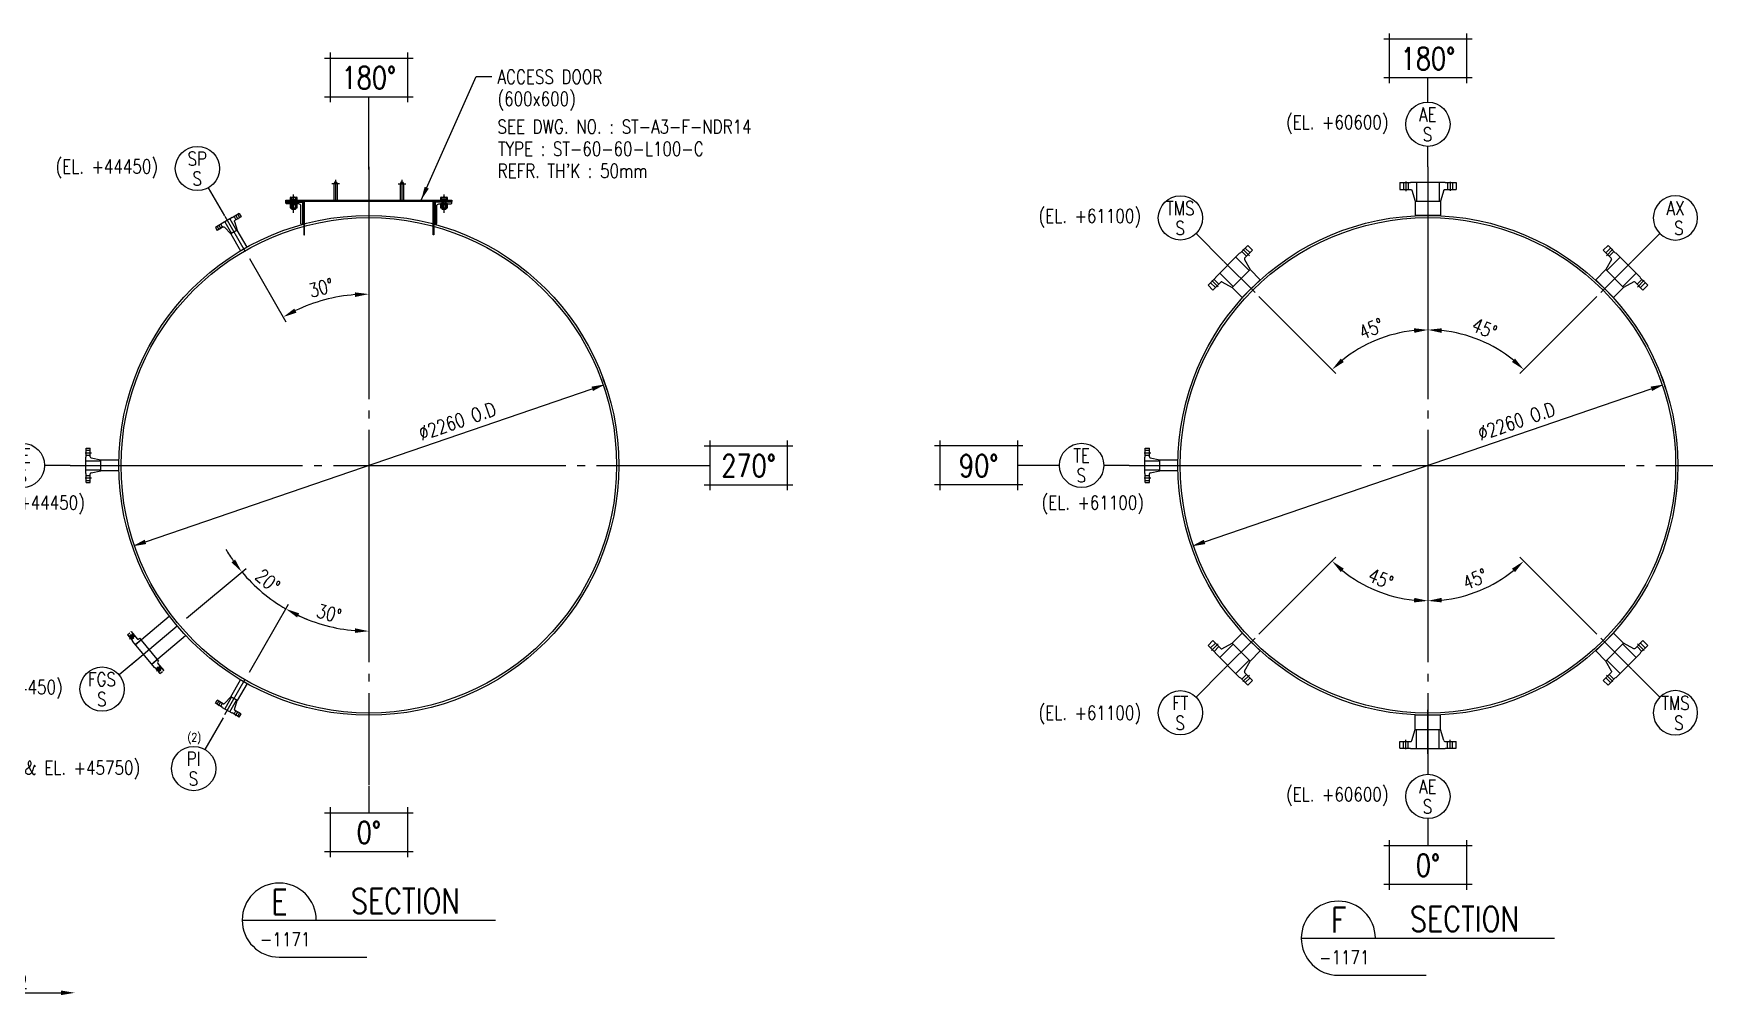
# Model space of a CAD drawing. Header units: millimetres. Extents: x 0 to 134087, y -49114 to 20834.
# Drawn here: x 45030 to 52585, y -25815 to -21446 of the extents above; entities that cross this region are included whole.
import ezdxf
from ezdxf.enums import TextEntityAlignment as Align

# ---------------------------------------------------------------- set-up
doc = ezdxf.new("R2010")
doc.units = ezdxf.units.MM
doc.header["$LTSCALE"] = 35
doc.linetypes.add('JNK-CENTER', pattern=[34, 30, -1.5, 1, -1.5])
doc.linetypes.add('JNK-HIDDEN', pattern=[3, 2, -1])
for name, color, linetype in [('CEN-R', 1, 'JNK-CENTER'), ('CON-C', 4, 'Continuous'), ('CON-G', 3, 'Continuous'), ('CON-W', 7, 'Continuous'), ('CON-Y', 2, 'Continuous'), ('Dim-W', 7, 'Continuous'), ('HID-Y', 2, 'JNK-HIDDEN'), ('HL', 7, 'Continuous'), ('STL-OBJT', 7, 'Continuous'), ('TITLE', 7, 'Continuous'), ('TXT-Y', 2, 'Continuous')]:
    doc.layers.add(name, color=color, linetype=linetype)
doc.styles.add('SIMPLEX', font='simplex.shx', dxfattribs={"width": 0.8})
doc.dimstyles.new('DIM25', dxfattribs={"dimscale": 25, "dimtxt": 2.5, "dimasz": 2.5, "dimexe": 1, "dimexo": 1, "dimgap": 1, "dimtad": 1, "dimdec": 1, "dimdsep": 46, "dimtxsty": 'SIMPLEX', "dimcen": 0, "dimclrt": 2, "dimazin": 2, "dimtfac": 1, "dimtdec": 1, "dimtix": 1, "dimtmove": 2, "dimatfit": 0, "dimfxl": 0.18, "dimtolj": 1, "dimtzin": 0, "dimarcsym": 0})
doc.dimstyles.new('DIM25x2.5', dxfattribs={"dimscale": 25, "dimtxt": 2.5, "dimasz": 2.5, "dimexe": 1, "dimexo": 1, "dimgap": 1, "dimtad": 1, "dimdec": 1, "dimlfac": 0.4, "dimdsep": 46, "dimtxsty": 'SIMPLEX', "dimcen": 0, "dimclrt": 2, "dimazin": 2, "dimtfac": 1, "dimtdec": 1, "dimtix": 1, "dimtmove": 2, "dimatfit": 0, "dimfxl": 0.18, "dimtolj": 1, "dimtzin": 0, "dimarcsym": 0})

# ---------------------------------------------------------------- blocks, each defined once
blk = doc.blocks.new('NORTH-AG')
at = {"layer": 'CON-Y'}
for p, q in [((-8, 3.5), (8, 3.5)), ((-7, 4.5), (-7, -4.5)), ((7, 4.5), (7, -4.5)), ((-8, -3.5), (8, -3.5))]:
    blk.add_line(p, q, dxfattribs=at)
at = {"layer": 'CON-C', "style": 'SIMPLEX', "width": 0.8}
blk.add_attdef('0', text='', height=4, dxfattribs=at).set_placement((0, -2.06), align=Align.CENTER)
blk = doc.blocks.new('SECTITLE')
at = {"layer": 'CON-G'}
for p, q in [((-1.7, 0), (44.1, 0)), ((5, -6.7), (20.86, -6.7))]:
    blk.add_line(p, q, dxfattribs=at)
blk.add_arc((5, 0), 6.7, 0, 270, dxfattribs=at)
at = {"layer": 'CON-C', "style": 'SIMPLEX', "width": 0.8}
for tag, p in [('A', (5.06, 1.04)), ('ELEVATION', (27.83, 1.22))]:
    blk.add_attdef(tag, text='', height=4.5, dxfattribs=at).set_placement(p, align=Align.CENTER)
at = {"layer": 'CON-Y', "style": 'SIMPLEX', "width": 0.8}
blk.add_attdef('H0000-0000', (1.54, -4.72), '', height=2.5, dxfattribs=at)
blk.add_attdef('SCALE', text='', height=2.5, dxfattribs=at).set_placement((44.9, -3.72), align=Align.RIGHT)
blk = doc.blocks.new('*D1186')
at = {"layer": 'DEFPOINTS', "color": 0, "transparency": 16777216}
for p in [(52403.3, -23032.5), (50265.3, -23765)]:
    blk.add_point(p, dxfattribs=at)
at = {"layer": 'Dim-W', "color": 0, "lineweight": -2, "transparency": 16777216}
blk.add_line((50324.4, -23744.7), (52344.1, -23052.7), dxfattribs=at)
blk.add_arc((51334.3, -23398.7), 1130, 17.64481, 21.09897, dxfattribs=at)
at = {"layer": 'Dim-W', "color": 0, "transparency": 16777216}
for points in [[(52340.8, -23042.9), (52347.5, -23062.6), (52403.3, -23032.5)], [(50321, -23734.9), (50327.8, -23754.6), (50265.3, -23765)]]:
    blk.add_solid(points, dxfattribs=at)
at = {"layer": 'Dim-W', "color": 2, "transparency": 16777216, "insert": (51734.2, -23199.1), "char_height": 62.5, "attachment_point": 5, "rotation": 18.91242, "style": 'SIMPLEX', "bg_fill": 3, "box_fill_scale": 1.1, "bg_fill_color": 256, "bg_fill_true_color": 13158600, "bg_fill_transparency": 0}
blk.add_mtext('\\A1;∅2260 O.D', dxfattribs=at)
blk = doc.blocks.new('*D1187')
at = {"layer": 'DEFPOINTS', "color": 0, "transparency": 16777216}
for p in [(47615.3, -23032.5), (45477.3, -23765)]:
    blk.add_point(p, dxfattribs=at)
at = {"layer": 'Dim-W', "color": 0, "lineweight": -2, "transparency": 16777216}
blk.add_line((45536.5, -23744.7), (47556.2, -23052.7), dxfattribs=at)
blk.add_arc((46546.3, -23398.7), 1130, 17.64481, 21.09897, dxfattribs=at)
at = {"layer": 'Dim-W', "color": 0, "transparency": 16777216}
for points in [[(47552.8, -23042.9), (47559.6, -23062.6), (47615.3, -23032.5)], [(45533.1, -23734.9), (45539.8, -23754.6), (45477.3, -23765)]]:
    blk.add_solid(points, dxfattribs=at)
at = {"layer": 'Dim-W', "color": 2, "transparency": 16777216, "insert": (46946.2, -23199.1), "char_height": 62.5, "attachment_point": 5, "rotation": 18.91242, "style": 'SIMPLEX', "bg_fill": 3, "box_fill_scale": 1.1, "bg_fill_color": 256, "bg_fill_true_color": 13158600, "bg_fill_transparency": 0}
blk.add_mtext('\\A1;∅2260 O.D', dxfattribs=at)
blk = doc.blocks.new('inst-tag')
at = {"layer": 'CON-Y'}
blk.add_circle((0, 0), 4, dxfattribs=at)
at = {"layer": 'CON-Y', "style": 'SIMPLEX', "width": 0.8}
for tag, p in [("Q'TY", (1.74, 3.92)), ('LOCATION', (1.74, -5.56))]:
    blk.add_attdef(tag, p, '', height=1.5, dxfattribs=at)
blk.add_attdef('TAG', text='', height=2.5, dxfattribs=at).set_placement((-0.02, 0.52), align=Align.CENTER)
blk.add_attdef('0000', text='', height=2.5, dxfattribs=at).set_placement((-0.06, -3.82), align=Align.BOTTOM_CENTER)
blk = doc.blocks.new('N-FLG SIDE 1.50 300 WNRF')
at = {"layer": 'CEN-R'}
for p, q in [((-57.1, 3), (-57.1, -27)), ((0, 15), (0, -166)), ((57.2, 3), (57.2, -27))]:
    blk.add_line(p, q, dxfattribs=at)
at = {"layer": 'CON-G'}
blk.add_line((-24.2, -68.3), (24.2, -68.3), dxfattribs=at)
at = {"layer": 'CON-Y'}
for p, q in [((-36.5, 0), (-36.5, -1.6)), ((-36.5, 0), (36.5, 0)), ((-20.4, 0), (-20.4, -68.3)), ((20.5, 0), (20.5, -68.3)), ((36.5, 0), (36.5, -1.6)), ((-78, -1.6), (-36.5, -1.6)), ((-78, -1.6), (-78, -21)), ((-78, -21), (-38.5, -21)), ((-68.1, -1.6), (-68.1, -21)), ((-46.1, -1.6), (-46.1, -21)), ((-34.2, -24.5), (-24.2, -68.3)), ((-24.2, -68.3), (24.2, -68.3)), ((-24.2, -150), (-24.2, -68.3)), ((34.2, -24.5), (24.2, -68.3)), ((24.2, -68.3), (24.2, -150)), ((36.5, -1.6), (78, -1.6)), ((38.5, -21), (78, -21)), ((46.2, -1.6), (46.2, -21)), ((68.2, -1.6), (68.2, -21)), ((78, -1.6), (78, -21)), ((-24.2, -150), (24.2, -150))]:
    blk.add_line(p, q, dxfattribs=at)
for centre, start, end in [((-38.5, -25.5), 12.86184, 90), ((38.5, -25.5), 90, 167.13816)]:
    blk.add_arc(centre, 4.5, start, end, dxfattribs=at)
blk = doc.blocks.new('A$C0E694495')
at = {"layer": 'CON-G'}
blk.add_blockref('N-FLG SIDE 1.50 300 WNRF', (0, 150), dxfattribs=at)
blk = doc.blocks.new("4'' O2")
at = {"layer": 'CEN-R'}
blk.add_line((275.61, 0), (0, 0), dxfattribs=at)
at = {"layer": 'CON-Y'}
for p, q in [((176, 71.15), (176, 114.5)), ((176, 114.5), (176, 71.95)), ((200, -78.6), (200, 78.6)), ((200, -78.6), (200, 78.6)), ((200, 57.15), (0, 57.15)), ((167, -67.45), (167, 67.45)), ((171.5, 67.45), (167, 67.45)), ((200, 58.05), (167, 58.05)), ((200, -57.15), (0, -57.15)), ((200, -58.05), (167, -58.05)), ((171.5, -67.45), (167, -67.45)), ((176, -114.5), (176, -71.95)), ((200, -78.6), (198.4, -78.6)), ((198.4, -114.5), (198.4, -78.6))]:
    blk.add_line(p, q, dxfattribs=at)
for centre, start, end in [((171.5, 71.95), 270, 0), ((171.5, -71.95), 0, 90)]:
    blk.add_arc(centre, 4.5, start, end, dxfattribs=at)
at = {"layer": 'HID-Y', "ltscale": 0.2}
for p, q in [((203, 95.25), (173, 95.25)), ((198.4, 114.5), (176, 114.5)), ((198.4, 104.75), (176, 104.75)), ((198.4, 85.75), (176, 85.75)), ((198.4, 78.6), (198.4, 114.5)), ((200, 78.6), (198.4, 78.6)), ((203, -95.25), (173, -95.25)), ((198.4, -85.75), (176, -85.75)), ((198.4, -104.75), (176, -104.75)), ((198.4, -114.5), (176, -114.5))]:
    blk.add_line(p, q, dxfattribs=at)
for points in [[(198.4, 85.75), (198.4, 104.75), (176, 85.75), (176, 104.75)], [(198.4, -104.75), (198.4, -85.75), (176, -104.75), (176, -85.75)]]:
    blk.add_solid(points, dxfattribs=at)
blk = doc.blocks.new('N-FLG SIDE 1.00 300 WNRF')
at = {"layer": 'CEN-R'}
for p, q in [((-44.5, 2), (-44.5, -19.5)), ((0, 21.8), (0, -163.5)), ((44.5, 2), (44.5, -19.5))]:
    blk.add_line(p, q, dxfattribs=at)
at = {"layer": 'CON-Y'}
for p, q in [((-25.4, 0), (-25.4, -1.6)), ((-25.4, 0), (25.4, 0)), ((-13.3, 0), (-13.3, -61.9)), ((13.3, 0), (13.3, -61.9)), ((25.4, 0), (25.4, -1.6)), ((-62, -1.6), (-62, -17.5)), ((-62, -1.6), (-25.4, -1.6)), ((-62, -17.5), (-30.5, -17.5)), ((-54, -1.6), (-54, -17.5)), ((-34.9, -1.6), (-34.9, -17.5)), ((-26.1, -21), (-16.8, -61.9)), ((-16.8, -61.9), (16.8, -61.9)), ((26.1, -21), (16.8, -61.9)), ((25.4, -1.6), (62, -1.6)), ((30.5, -17.5), (62, -17.5)), ((35, -1.6), (35, -17.5)), ((54, -1.6), (54, -17.5)), ((62, -1.6), (62, -17.5)), ((-16.7, -150), (16.7, -150))]:
    blk.add_line(p, q, dxfattribs=at)
blk.add_lwpolyline([(-16.7, -150), (-16.7, -61.9), (16.7, -61.9), (16.7, -150)], dxfattribs=at)
for centre, start, end in [((-30.5, -22), 12.87675, 90), ((30.5, -22), 90, 167.12325)]:
    blk.add_arc(centre, 4.5, start, end, dxfattribs=at)
blk = doc.blocks.new('A$C3C2347C1')
at = {"layer": 'CON-G'}
blk.add_blockref('N-FLG SIDE 1.00 300 WNRF', (0, 150), dxfattribs=at)
blk = doc.blocks.new('3000 door')
at = {"layer": 'CON-W'}
h = blk.add_hatch(dxfattribs=at)
h.set_pattern_fill('ANSI31', color=256, style=0)
h.set_pattern_definition([(315, (-3275, 3889.7474), (-2.245064, -2.245064), [])])
h.paths.add_polyline_path([(-300, -69.7), (-300, -72.7), (-375, -72.7), (-375, -69.7)])
h = blk.add_hatch(dxfattribs=at)
h.set_pattern_fill('ANSI31', color=256, style=0)
h.set_pattern_definition([(315, (-3285, 3889.7474), (-2.245064, -2.245064), [])])
h.paths.add_polyline_path([(300, -72.7), (375, -72.7), (375, -69.7), (300, -69.7)])
at = {"layer": 'CEN-R'}
for p, q in [((0, -168.4), (0, 30)), ((-340, -22.1), (-340, -105)), ((340, -22.1), (340, -105)), ((-150, -171.2), (-150, -80.7)), ((150, -171.2), (150, -80.7)), ((-132.5, -153.7), (-167.5, -153.7)), ((132.5, -153.7), (167.5, -153.7))]:
    blk.add_line(p, q, dxfattribs=at)
at = {"layer": 'CON-G'}
for p, q in [((-351.9, -43.7), (-328.1, -43.7)), ((-351.9, -59.7), (-328.1, -59.7)), ((-332, -38.3), (-348, -38.3)), ((-348, -45.2), (-348, -58.2)), ((-332, -73.7), (-348, -73.7)), ((-332, -45.2), (-332, -58.2)), ((328.1, -43.7), (351.9, -43.7)), ((328.1, -59.7), (351.9, -59.7)), ((348, -38.3), (332, -38.3)), ((332, -45.2), (332, -58.2)), ((348, -73.7), (332, -73.7)), ((348, -45.2), (348, -58.2)), ((-328.1, -92.9), (-351.9, -92.9)), ((351.9, -92.9), (328.1, -92.9))]:
    blk.add_line(p, q, dxfattribs=at)
for points in [[(-294, -72.7), (-294, 77.3), (-291, 77.3), (-291, -72.7)], [(294, -72.7), (294, 77.3), (291, 77.3), (291, -72.7)], [(-348, -91.4), (-348, -38.3), (-346.4, -36.7), (-333.6, -36.7), (-332, -38.3), (-332, -91.4)], [(332, -91.4), (332, -38.3), (333.6, -36.7), (346.4, -36.7), (348, -38.3), (348, -91.4)]]:
    blk.add_lwpolyline(points, dxfattribs=at)
for points in [[(-300, -69.7), (-300, 30.3), (-302, 30.3, 0.414214), (-307, 25.3), (-307, -52.7, -0.414214), (-317, -62.7), (-370, -62.7, 0.414214), (-375, -67.7), (-375, -69.7)], [(300, -69.7), (300, 30.3), (302, 30.3, -0.414214), (307, 25.3), (307, -52.7, 0.414214), (317, -62.7), (370, -62.7, -0.414214), (375, -67.7), (375, -69.7)], [(-324, -45.2, 0.372659), (-332, -45.2, 0.186242), (-348, -45.2, 0.372659), (-356, -45.2), (-356, -58.2, 0.372659), (-348, -58.2, 0.186242), (-332, -58.2, 0.372659), (-324, -58.2)], [(356, -45.2, 0.372659), (348, -45.2, 0.186242), (332, -45.2, 0.372659), (324, -45.2), (324, -58.2, 0.372659), (332, -58.2, 0.186242), (348, -58.2, 0.372659), (356, -58.2)], [(-356, -91.4, 0.372659), (-348, -91.4, 0.186242), (-332, -91.4, 0.372659), (-324, -91.4), (-324, -81.7), (-356, -81.7)], [(324, -91.4, 0.372659), (332, -91.4, 0.186242), (348, -91.4, 0.372659), (356, -91.4), (356, -81.7), (324, -81.7)]]:
    blk.add_lwpolyline(points, format="xyb", close=True, dxfattribs=at)
for points in [[(-375, -72.7), (375, -72.7), (375, -78.7), (-375, -78.7)], [(-324, -59.7), (-356, -59.7), (-356, -62.7), (-324, -62.7)], [(356, -59.7), (324, -59.7), (324, -62.7), (356, -62.7)], [(-324, -78.7), (-356, -78.7), (-356, -81.7), (-324, -81.7)], [(356, -78.7), (324, -78.7), (324, -81.7), (356, -81.7)]]:
    blk.add_lwpolyline(points, close=True, dxfattribs=at)
at = {"layer": 'CON-G', "color": 7}
for points in [[(-348, -76.5), (-346.4, -73.7), (-346.4, -36.7)], [(-332, -76.5), (-333.6, -73.7), (-333.6, -36.7)], [(332, -76.5), (333.6, -73.7), (333.6, -36.7)], [(348, -76.5), (346.4, -73.7), (346.4, -36.7)]]:
    blk.add_lwpolyline(points, dxfattribs=at)
at = {"layer": 'CON-G'}
for points in [[(-158, -78.7), (-158, -153.7, 1), (-142, -153.7), (-142, -78.7)], [(142, -78.7), (142, -153.7, 1), (158, -153.7), (158, -78.7)]]:
    blk.add_lwpolyline(points, format="xyb", dxfattribs=at)
at = {"layer": 'CON-W'}
for p, q in [((-375, -69.7), (-375, -72.7)), ((375, -69.7), (375, -72.7))]:
    blk.add_line(p, q, dxfattribs=at)
blk = doc.blocks.new('*D1188')
at = {"layer": 'DEFPOINTS', "color": 0, "transparency": 16777216}
for p in [(46546.3, -22048.7), (45993.8, -24355.7), (45893.8, -24528.9), (46546.3, -24748.7)]:
    blk.add_point(p, dxfattribs=at)
at = {"layer": 'Dim-W', "color": 0, "lineweight": -2, "transparency": 16777216}
blk.add_line((46006.3, -24334), (46183.9, -24026.5), dxfattribs=at)
blk.add_arc((46546.3, -23398.7), 749.9, 244.77661, 265.22339, dxfattribs=at)
at = {"layer": 'Dim-W', "color": 0, "transparency": 16777216}
for points in [[(46221.9, -24086.4), (46231.6, -24067.9), (46171.4, -24048.2)], [(46484.3, -24135.6), (46483.5, -24156.4), (46546.3, -24148.6)]]:
    blk.add_solid(points, dxfattribs=at)
at = {"layer": 'Dim-W', "color": 2, "transparency": 16777216, "insert": (46366.8, -24068.8), "char_height": 62.5, "attachment_point": 5, "rotation": 345, "style": 'SIMPLEX', "bg_fill": 3, "box_fill_scale": 1.1, "bg_fill_color": 256, "bg_fill_true_color": 13158600, "bg_fill_transparency": 0}
blk.add_mtext('\\A1;30°', dxfattribs=at)
at = {"layer": 'DEFPOINTS', "color": 0, "transparency": 16777216}
blk.add_point((46289.9, -24103.4), dxfattribs=at)
blk = doc.blocks.new('*D1189')
at = {"layer": 'DEFPOINTS', "color": 0, "transparency": 16777216}
for p in [(45703.7, -24105.8), (45504.5, -24272.9), (45993.8, -24355.7), (45893.8, -24528.9)]:
    blk.add_point(p, dxfattribs=at)
at = {"layer": 'Dim-W', "color": 0, "lineweight": -2, "transparency": 16777216}
for p, q in [((45722.8, -24089.7), (45991.2, -23864.6)), ((46006.3, -24334), (46184, -24026.4))]:
    blk.add_line(p, q, dxfattribs=at)
for start, end in [(210.4446, 215.2223), (220, 240), (244.7777, 249.5554)]:
    blk.add_arc((46546.3, -23398.7), 749.7, start, end, dxfattribs=at)
at = {"layer": 'Dim-W', "color": 0, "transparency": 16777216}
for points in [[(45942.1, -23824.8), (45925.6, -23837.5), (45972, -23880.7)], [(46222, -24086.2), (46231.7, -24067.8), (46171.5, -24048)]]:
    blk.add_solid(points, dxfattribs=at)
at = {"layer": 'Dim-W', "color": 2, "transparency": 16777216, "insert": (46089.6, -23920.7), "char_height": 62.5, "attachment_point": 5, "rotation": 318.81532, "style": 'SIMPLEX', "bg_fill": 3, "box_fill_scale": 1.1, "bg_fill_color": 256, "bg_fill_true_color": 13158600, "bg_fill_transparency": 0}
blk.add_mtext('\\A1;20°', dxfattribs=at)
at = {"layer": 'DEFPOINTS', "color": 0, "transparency": 16777216}
blk.add_point((46098.6, -24000.1), dxfattribs=at)
blk = doc.blocks.new('*D1190')
at = {"layer": 'DEFPOINTS', "color": 0, "transparency": 16777216}
for p in [(46546.3, -22048.7), (45893.8, -22268.6), (45993.8, -22441.8), (46546.3, -24748.7)]:
    blk.add_point(p, dxfattribs=at)
at = {"layer": 'Dim-W', "color": 0, "lineweight": -2, "transparency": 16777216}
blk.add_line((46006.3, -22463.4), (46171.7, -22749.8), dxfattribs=at)
blk.add_arc((46546.3, -23398.7), 774.3, 94.62593, 115.37407, dxfattribs=at)
at = {"layer": 'Dim-W', "color": 0, "transparency": 16777216}
for points in [[(46483.5, -22616.5), (46484.3, -22637.3), (46546.3, -22624.4)], [(46219.4, -22708.3), (46209.7, -22689.9), (46159.2, -22728.1)]]:
    blk.add_solid(points, dxfattribs=at)
at = {"layer": 'Dim-W', "color": 2, "transparency": 16777216, "insert": (46331.4, -22596.5), "char_height": 62.5, "attachment_point": 5, "rotation": 15, "style": 'SIMPLEX', "bg_fill": 3, "box_fill_scale": 1.1, "bg_fill_color": 256, "bg_fill_true_color": 13158600, "bg_fill_transparency": 0}
blk.add_mtext('\\A1;30°', dxfattribs=at)
at = {"layer": 'DEFPOINTS', "color": 0, "transparency": 16777216}
blk.add_point((46411.9, -22636.2), dxfattribs=at)
blk = doc.blocks.new('N-FLG SIDE 4.00 300 WNRF')
at = {"layer": 'CEN-R'}
for p, q in [((-100, 2.4), (-100, -39.2)), ((0, 24.3), (0, -174.9)), ((100, 3.5), (100, -39.5))]:
    blk.add_line(p, q, dxfattribs=at)
at = {"layer": 'CON-Y'}
for p, q in [((78.6, 0), (-78.6, 0)), ((-78.6, 0), (-78.6, -1.6)), ((-51.2, 0), (-51.2, -85.7)), ((-78.6, -1.6), (-127, -1.6)), ((-127, -1.6), (-127, -32)), ((-76.4, -32), (-127, -32)), ((-111, -1.6), (-111, -32)), ((-89, -1.6), (-89, -32)), ((-72, -35.2), (-57.2, -85.7)), ((51.1, 0), (51.1, -85.7)), ((72, -35.2), (57.1, -85.7)), ((127, -32), (76.4, -32)), ((78.6, 0), (78.6, -1.6)), ((127, -1.6), (78.6, -1.6)), ((89, -1.6), (89, -32)), ((111, -1.6), (111, -32)), ((127, -1.6), (127, -32)), ((57.1, -85.7), (-57.2, -85.7)), ((-57.2, -85.7), (-57.2, -150)), ((-57.2, -150), (57.1, -150)), ((57.1, -85.7), (57.1, -150))]:
    blk.add_line(p, q, dxfattribs=at)
for centre, start, end in [((-76.4, -36.5), 16.4444, 90), ((76.4, -36.5), 90, 163.5556)]:
    blk.add_arc(centre, 4.5, start, end, dxfattribs=at)
blk = doc.blocks.new('*D1191')
at = {"layer": 'DEFPOINTS', "color": 0, "transparency": 16777216}
for p in [(51334.3, -22048.7), (50412, -22476.4), (50552.8, -22617.3), (51334.3, -24762.5)]:
    blk.add_point(p, dxfattribs=at)
at = {"layer": 'Dim-W', "color": 0, "lineweight": -2, "transparency": 16777216}
blk.add_line((50570.5, -22635), (50918.7, -22983.2), dxfattribs=at)
blk.add_arc((51334.3, -23398.7), 612.6, 95.84777, 129.15223, dxfattribs=at)
at = {"layer": 'Dim-W', "color": 0, "transparency": 16777216}
for points in [[(51271.3, -22778.9), (51272.4, -22799.7), (51334.3, -22786.1)], [(50954.4, -22931.4), (50940.5, -22915.9), (50901.1, -22965.5)]]:
    blk.add_solid(points, dxfattribs=at)
at = {"layer": 'Dim-W', "color": 2, "transparency": 16777216, "insert": (51078.3, -22780.8), "char_height": 62.5, "attachment_point": 5, "rotation": 22.5, "style": 'SIMPLEX', "bg_fill": 3, "box_fill_scale": 1.1, "bg_fill_color": 256, "bg_fill_true_color": 13158600, "bg_fill_transparency": 0}
blk.add_mtext('\\A1;45°', dxfattribs=at)
at = {"layer": 'DEFPOINTS', "color": 0, "transparency": 16777216}
blk.add_point((51175.7, -22807), dxfattribs=at)
blk = doc.blocks.new('*D1192')
at = {"layer": 'DEFPOINTS', "color": 0, "transparency": 16777216}
for p in [(51334.3, -22048.7), (52256.5, -22476.4), (52115.7, -22617.3), (51334.3, -24762.5)]:
    blk.add_point(p, dxfattribs=at)
at = {"layer": 'Dim-W', "color": 0, "lineweight": -2, "transparency": 16777216}
blk.add_line((52098, -22635), (51749.8, -22983.2), dxfattribs=at)
blk.add_arc((51334.3, -23398.7), 612.6, 50.84777, 84.15223, dxfattribs=at)
at = {"layer": 'Dim-W', "color": 0, "transparency": 16777216}
for points in [[(51396.2, -22799.7), (51397.2, -22778.9), (51334.3, -22786.1)], [(51728.1, -22915.9), (51714.1, -22931.4), (51767.5, -22965.5)]]:
    blk.add_solid(points, dxfattribs=at)
at = {"layer": 'Dim-W', "color": 2, "transparency": 16777216, "insert": (51590.2, -22780.8), "char_height": 62.5, "attachment_point": 5, "rotation": 337.5, "style": 'SIMPLEX', "bg_fill": 3, "box_fill_scale": 1.1, "bg_fill_color": 256, "bg_fill_true_color": 13158600, "bg_fill_transparency": 0}
blk.add_mtext('\\A1;45°', dxfattribs=at)
at = {"layer": 'DEFPOINTS', "color": 0, "transparency": 16777216}
blk.add_point((51640.6, -22868.2), dxfattribs=at)
blk = doc.blocks.new('*D1193')
at = {"layer": 'DEFPOINTS', "color": 0, "transparency": 16777216}
for p in [(51334.3, -22034.9), (50552.8, -24180.2), (50412, -24321), (51334.3, -24748.7)]:
    blk.add_point(p, dxfattribs=at)
at = {"layer": 'Dim-W', "color": 0, "lineweight": -2, "transparency": 16777216}
blk.add_line((50570.5, -24162.5), (50918.7, -23814.3), dxfattribs=at)
blk.add_arc((51334.3, -23398.7), 612.6, 230.84777, 264.15223, dxfattribs=at)
at = {"layer": 'Dim-W', "color": 0, "transparency": 16777216}
for points in [[(50940.5, -23881.5), (50954.4, -23866.1), (50901.1, -23831.9)], [(51272.4, -23997.8), (51271.3, -24018.6), (51334.3, -24011.4)]]:
    blk.add_solid(points, dxfattribs=at)
at = {"layer": 'Dim-W', "color": 2, "transparency": 16777216, "insert": (51121.3, -23912.8), "char_height": 62.5, "attachment_point": 5, "rotation": 337.5, "style": 'SIMPLEX', "bg_fill": 3, "box_fill_scale": 1.1, "bg_fill_color": 256, "bg_fill_true_color": 13158600, "bg_fill_transparency": 0}
blk.add_mtext('\\A1;45°', dxfattribs=at)
at = {"layer": 'DEFPOINTS', "color": 0, "transparency": 16777216}
blk.add_point((51028, -23929.3), dxfattribs=at)
blk = doc.blocks.new('*D1194')
at = {"layer": 'DEFPOINTS', "color": 0, "transparency": 16777216}
for p in [(51334.3, -22034.9), (52115.7, -24180.2), (52256.5, -24321), (51334.3, -24748.7)]:
    blk.add_point(p, dxfattribs=at)
at = {"layer": 'Dim-W', "color": 0, "lineweight": -2, "transparency": 16777216}
blk.add_line((52098, -24162.5), (51749.8, -23814.3), dxfattribs=at)
blk.add_arc((51334.3, -23398.7), 612.6, 275.84777, 309.15223, dxfattribs=at)
at = {"layer": 'Dim-W', "color": 0, "transparency": 16777216}
for points in [[(51714.1, -23866.1), (51728.1, -23881.5), (51767.5, -23831.9)], [(51397.2, -24018.6), (51396.2, -23997.8), (51334.3, -24011.4)]]:
    blk.add_solid(points, dxfattribs=at)
at = {"layer": 'Dim-W', "color": 2, "transparency": 16777216, "insert": (51547.2, -23912.8), "char_height": 62.5, "attachment_point": 5, "rotation": 22.5, "style": 'SIMPLEX', "bg_fill": 3, "box_fill_scale": 1.1, "bg_fill_color": 256, "bg_fill_true_color": 13158600, "bg_fill_transparency": 0}
blk.add_mtext('\\A1;45°', dxfattribs=at)
at = {"layer": 'DEFPOINTS', "color": 0, "transparency": 16777216}
blk.add_point((51492.8, -23990.5), dxfattribs=at)
blk = doc.blocks.new('*D1229')
at = {"layer": 'DEFPOINTS', "color": 0, "transparency": 16777216}
for p in [(44418.2, -25783.8), (45217.5, -25783.8), (45217.5, -25783.8)]:
    blk.add_point(p, dxfattribs=at)
at = {"layer": 'Dim-W', "color": 0, "lineweight": -2, "transparency": 16777216}
blk.add_line((44480.7, -25783.8), (45155, -25783.8), dxfattribs=at)
at = {"layer": 'Dim-W', "color": 0, "transparency": 16777216}
for points in [[(44480.7, -25773.4), (44480.7, -25794.2), (44418.2, -25783.8)], [(45155, -25773.4), (45155, -25794.2), (45217.5, -25783.8)]]:
    blk.add_solid(points, dxfattribs=at)
at = {"layer": 'Dim-W', "color": 2, "transparency": 16777216, "insert": (44817.9, -25721.3), "char_height": 62.5, "attachment_point": 5, "style": 'SIMPLEX', "bg_fill": 3, "box_fill_scale": 1.1, "bg_fill_color": 256, "bg_fill_true_color": 13158600, "bg_fill_transparency": 0}
blk.add_mtext('\\A1;{\\L%%C2260 O.D}', dxfattribs=at)

msp = doc.modelspace()

# ---------------------------------------------------------------- linework, layer by layer
at = {"layer": 'CEN-R'}
for p, q in [((46546.3419, -22061.3963), (46546.3419, -21831.8916)), ((51334.2682, -22048.7306), (51334.2682, -21956.441)), ((46546.3419, -22048.7306), (46546.3419, -24748.7306)), ((51334.2682, -22048.7306), (51334.2682, -24762.536)), ((45196.3419, -23398.7306), (45080.9679, -23398.7306)), ((45196.3419, -23398.7306), (47896.3419, -23398.7306)), ((47896.3419, -23398.7306), (47988.0613, -23398.7306)), ((49668.8943, -23398.7306), (49578.367, -23398.7306)), ((49984.2682, -23398.7306), (49868.8943, -23398.7306)), ((49984.2682, -23398.7306), (52684.2682, -23398.7306)), ((46546.3419, -24748.7306), (46546.3419, -24844.137)), ((51334.2682, -24714.6045), (51334.2682, -24795.8346))]:
    msp.add_line(p, q, dxfattribs=at)
at = {"layer": 'CON-G'}
for centre, radius in [((46546.3419, -23398.7306), 1130), ((46546.3419, -23398.7306), 1120), ((51334.2682, -23398.7306), 1130), ((51334.2682, -23398.7306), 1120)]:
    msp.add_circle(centre, radius, dxfattribs=at)
at = {"layer": 'CON-Y'}
for p, q in [((51334.2682, -21756.441), (51334.2682, -21645.564)), ((46546.3419, -21831.8916), (46546.3419, -21731.8916)), ((47988.0613, -23398.7306), (48088.0613, -23398.7306)), ((49578.367, -23398.7306), (49478.367, -23398.7306)), ((46546.3419, -24847.5343), (46546.3419, -24969.8983)), ((51334.2682, -24995.8346), (51334.2682, -25118.1986))]:
    msp.add_line(p, q, dxfattribs=at)
at = {"layer": 'STL-OBJT'}
msp.add_line((47031.699, -21640.9359), (47101.7902, -21640.9359), dxfattribs=at)

# ---------------------------------------------------------------- block references
at = {"layer": 'CEN-R', "rotation": 149.9999999999999}
msp.add_blockref('A$C3C2347C1', (45981.3419, -24377.3393), dxfattribs=at)
at = {"layer": 'CON-G', "xscale": 25, "yscale": 25, "zscale": 25}
for p, values in [((51334.2682, -21856.441), {'TAG': 'AE', '0000': ' S '}), ((45771.4159, -22056.5194), {'TAG': 'SP', '0000': ' S '}), ((50215.5476, -22280.01), {'TAG': 'TMS', '0000': ' S '}), ((44980.9679, -23398.7306), {'TAG': 'TE', '0000': ' S '}), ((49768.8943, -23398.7306), {'TAG': 'TE', '0000': ' S '}), ((45340.5052, -24410.5477), {'TAG': 'FGS', '0000': ' S '}), ((50215.5476, -24517.4513), {'TAG': 'FT', '0000': ' S '}), ((45754.6616, -24769.961), {'TAG': 'PI', '0000': ' S '}), ((51334.2682, -24895.8346), {'TAG': 'AE', '0000': ' S '})]:
    msp.add_blockref('inst-tag', p, dxfattribs=at).add_auto_attribs(values)
at = {"layer": 'CON-G', "xscale": -1}
for p, rotation in [((51334.2682, -22118.7306), 359.9999999989109), ((52239.3649, -24303.8273), 224.9999999989108)]:
    msp.add_blockref('N-FLG SIDE 4.00 300 WNRF', p, dxfattribs=dict(at, rotation=rotation))
at = {"layer": 'CON-G'}
ref = msp.add_blockref('inst-tag', (52452.9889, -22280.01), dxfattribs=dict(at, xscale=-25, yscale=25, zscale=25))
ref.add_attrib('TAG', 'AX', dxfattribs={"layer": 'CON-Y', "height": 62.5, "style": 'SIMPLEX', "width": 0.8}).set_placement((52453.4889, -22267.01), align=Align.CENTER)
ref.add_attrib('0000', ' S ', dxfattribs={"layer": 'CON-Y', "height": 62.5, "style": 'SIMPLEX', "width": 0.8}).set_placement((52468.7746, -22375.51), align=Align.BOTTOM_CENTER)
for name, p, rotation in [('N-FLG SIDE 4.00 300 WNRF', (50429.1715, -22493.6339), 45.00000000108916), ('N-FLG SIDE 4.00 300 WNRF', (52239.3649, -22493.6339), 315.0000000010892), ('N-FLG SIDE 1.50 300 WNRF', (50054.2682, -23398.7306), 90), ('N-FLG SIDE 4.00 300 WNRF', (50429.1715, -24303.8273), 135.0000000010891), ('N-FLG SIDE 4.00 300 WNRF', (51334.2682, -24678.7306), 180.0000000010891)]:
    msp.add_blockref(name, p, dxfattribs=dict(at, rotation=rotation))
ref = msp.add_blockref('inst-tag', (52452.9889, -24517.4513), dxfattribs=dict(at, xscale=-25, yscale=25, zscale=25))
ref.add_attrib('TAG', 'TMS', dxfattribs={"layer": 'CON-Y', "height": 62.5, "style": 'SIMPLEX', "width": 0.8}).set_placement((52453.4889, -24504.4513), align=Align.CENTER)
ref.add_attrib('0000', ' S ', dxfattribs={"layer": 'CON-Y', "height": 62.5, "style": 'SIMPLEX', "width": 0.8}).set_placement((52468.7746, -24612.9513), align=Align.BOTTOM_CENTER)
at = {"layer": 'CON-W', "rotation": 180.0000000016676}
msp.add_blockref('3000 door', (46546.3419, -22278.975), dxfattribs=at)
at = {"layer": 'CON-Y', "xscale": 25, "yscale": 25, "zscale": 25}
for p, values in [((51334.2682, -21558.064), {'0': '180%%D'}), ((46546.3419, -21644.3916), {'0': '180%%D'}), ((48263.0613, -23398.7306), {'0': '270%%D'}), ((46546.3419, -25057.3983), {'0': '0%%D'}), ((51334.2682, -25205.6986), {'0': '0%%D'})]:
    msp.add_blockref('NORTH-AG', p, dxfattribs=at).add_auto_attribs(values)
at = {"layer": 'CON-Y'}
ref = msp.add_blockref('NORTH-AG', (49303.367, -23398.7306), dxfattribs=dict(at, xscale=-25, yscale=25, zscale=25, rotation=359.9999999999582))
ref.add_attrib('0', '90%%D', dxfattribs={"layer": 'CON-C', "height": 100, "style": 'SIMPLEX', "width": 0.8}).set_placement((49303.367, -23450.2306), align=Align.CENTER)
at = {"layer": 'Dim-W', "xscale": -1, "rotation": 29.99999999999997}
msp.add_blockref('A$C3C2347C1', (45981.3419, -22420.1219), dxfattribs=at)
at = {"layer": 'Dim-W', "rotation": 89.99999999999999}
msp.add_blockref('A$C0E694495', (45416.3419, -23398.7306), dxfattribs=at)
at = {"layer": 'HL', "xscale": 25, "yscale": 25, "zscale": 25}
for p, values in [((46016.3419, -25455.135), {'H0000-0000': '-1171', 'A': 'E', 'ELEVATION': 'SECTION'}), ((50804.2682, -25537.0018), {'H0000-0000': '-1171', 'A': 'F', 'ELEVATION': 'SECTION'})]:
    msp.add_blockref('SECTITLE', p, dxfattribs=at).add_auto_attribs(values)
at = {"layer": 'TITLE', "rotation": 219.9999999999999}
msp.add_blockref("4'' O2", (45680.7116, -24125.0806), dxfattribs=at)

# ---------------------------------------------------------------- texts
at = {"layer": 'CON-Y', "style": 'SIMPLEX', "width": 0.8}
msp.add_attdef('(2)', (45726.6332, -24646.8119), '', height=37.5, dxfattribs=at)
at = {"layer": 'TXT-Y', "color": 2, "style": 'SIMPLEX', "width": 0.8}
for s, p in [('ACCESS DOOR', (47127.9691, -21672.8684)), ('(600x600)', (47128.1198, -21772.8684)), ('(EL. +60600)', (50693.0847, -21878.6056)), ('SEE DWG. NO. : ST-A3-F-NDR14', (47128.0957, -21898.4587)), ('TYPE : ST-60-60-L100-C', (47130.102, -21998.4587)), ('(EL. +44450)', (45130.2324, -22078.684)), ("REFR. TH'K : 50mm", (47129.0603, -22098.4587)), ('(EL. +61100)', (49574.3641, -22302.1746)), ('(EL. +44450)', (44799.5208, -23598.3969)), ('(EL. +61100)', (49587.4472, -23598.3969)), ('(EL. +44450)', (44699.3217, -24432.7123)), ('(EL. +61100)', (49574.3641, -24548.8581)), ('(EL. +44450 & EL. +45750)', (44522.309, -24797.4194)), ('(EL. +60600)', (50693.0847, -24917.9992))]:
    msp.add_text(s, height=62.5, dxfattribs=at).set_placement(p)

# ---------------------------------------------------------------- dimensions: what is measured, and where the dimension line sits
at = {"layer": 'Dim-W'}
dim = msp.add_linear_dim(base=(45217.5129, -25783.8315), p1=(44418.242, -25783.8315), p2=(45217.5129, -25783.8315), text='{\\L%%C2260 O.D}', dimstyle='DIM25x2.5', override={"dimtix": 0, "dimatfit": 2, "dimtfill": 1}, dxfattribs=at)
dim.commit()
dim.dimension.update_dxf_attribs({"geometry": '*D1229', "text_midpoint": (44817.8775, -25721.3315)})

# ---------------------------------------------------------------- leaders
msp.add_leader([(46782.6382, -22200.2812), (47031.699, -21640.9359)], dimstyle='DIM25', override={"dimgap": 1, "dimtad": 0, "dimtix": 0, "dimtfill": 1}, dxfattribs=at)

# ---------------------------------------------------------------- next in the draw order: dimensions: what is measured, and where the dimension line sits
for p1, p2, picture, middle in [((45477.3447, -23764.989), (47615.339, -23032.4723), '*D1187', (46946.2276, -23199.0771)), ((50265.2711, -23764.989), (52403.2653, -23032.4723), '*D1186', (51734.154, -23199.0771))]:
    dim = msp.add_diameter_dim_2p(p1=p1, p2=p2, text='<> O.D', dimstyle='DIM25', override={"dimdec": 0, "dimtdec": 0, "dimtix": 0, "dimatfit": 2, "dimtfill": 1}, dxfattribs=at)
    dim.commit()
    dim.dimension.update_dxf_attribs({"geometry": picture, "text_midpoint": middle, "dimtype": 163})

# ---------------------------------------------------------------- next in the draw order: dimensions: what is measured, and where the dimension line sits
for base, line1, line2, picture, middle in [((46289.8577, -24103.4151), ((46546.3419, -22048.7306), (46546.3419, -24748.7306)), ((45893.8419, -24528.8938), (45993.8419, -24355.6887)), '*D1188', (46366.8095, -24068.7543)), ((51175.7071, -22806.9724), ((51334.2682, -22048.7306), (51334.2682, -24762.536)), ((50411.9865, -22476.4489), (50552.8443, -22617.3067)), '*D1191', (51078.2977, -22780.7631))]:
    dim = msp.add_angular_dim_2l(base=base, line1=line1, line2=line2, dimstyle='DIM25', override={"dimtix": 0, "dimtfill": 1}, dxfattribs=at)
    dim.commit()
    dim.dimension.update_dxf_attribs({"geometry": picture, "text_midpoint": middle})

# ---------------------------------------------------------------- next in the draw order: dimensions: what is measured, and where the dimension line sits
dim = msp.add_angular_dim_2l(base=(51640.5848, -22868.1747), line1=((51334.2682, -22048.7306), (51334.2682, -24762.536)), line2=((52256.5499, -22476.4489), (52115.6921, -22617.3067)), dimstyle='DIM25', override={"dimtix": 0, "dimtfill": 1}, dxfattribs=at)
dim.commit()
dim.dimension.update_dxf_attribs({"geometry": '*D1192', "text_midpoint": (51590.2387, -22780.7631)})
dim = msp.add_angular_dim_2l(base=(46098.6293, -24000.1129), line1=((45893.8419, -24528.8938), (45993.8419, -24355.6887)), line2=((45504.5214, -24272.9218), (45703.693, -24105.797)), dimstyle='DIM25', override={"dimtix": 0, "dimtfill": 1}, dxfattribs=at)
dim.commit()
dim.dimension.update_dxf_attribs({"geometry": '*D1189', "text_midpoint": (46089.6053, -23920.7381), "dimtype": 162})

# ---------------------------------------------------------------- next in the draw order: linework, layer by layer
at = {"layer": 'CEN-R'}
msp.add_line((45498.6082, -24277.8835), (45417.1097, -24346.2689), dxfattribs=at)

# ---------------------------------------------------------------- next in the draw order: dimensions: what is measured, and where the dimension line sits
at = {"layer": 'Dim-W'}
for base, line1, line2, picture, middle in [((46411.8821, -22636.1717), ((45893.8419, -22268.5675), (45993.8419, -22441.7725)), ((46546.3419, -22048.7306), (46546.3419, -24748.7306)), '*D1190', (46331.3738, -22596.4591)), ((51027.9516, -23929.2865), ((51334.2682, -24748.7306), (51334.2682, -22034.9252)), ((50411.9865, -24321.0123), (50552.8443, -24180.1545)), '*D1193', (51121.3496, -23912.7616))]:
    dim = msp.add_angular_dim_2l(base=base, line1=line1, line2=line2, dimstyle='DIM25', override={"dimtix": 0, "dimtfill": 1}, dxfattribs=at)
    dim.commit()
    dim.dimension.update_dxf_attribs({"geometry": picture, "text_midpoint": middle})

# ---------------------------------------------------------------- next in the draw order: linework, layer by layer
at = {"layer": 'CEN-R'}
for p, q in [((45894.7756, -22270.1847), (45821.4159, -22143.122)), ((50410.8114, -22475.2738), (50286.2582, -22350.7206)), ((50410.8114, -24322.1875), (50286.2582, -24446.7406)), ((45887.2638, -24540.2872), (45804.6616, -24683.3584))]:
    msp.add_line(p, q, dxfattribs=at)

# ---------------------------------------------------------------- next in the draw order: dimensions: what is measured, and where the dimension line sits
at = {"layer": 'Dim-W'}
dim = msp.add_angular_dim_2l(base=(51492.8293, -23990.4888), line1=((51334.2682, -24748.7306), (51334.2682, -22034.9252)), line2=((52256.5499, -24321.0123), (52115.6921, -24180.1545)), dimstyle='DIM25', override={"dimtix": 0, "dimtfill": 1}, dxfattribs=at)
dim.commit()
dim.dimension.update_dxf_attribs({"geometry": '*D1194', "text_midpoint": (51547.1868, -23912.7616)})

# ---------------------------------------------------------------- next in the draw order: linework, layer by layer
at = {"layer": 'CEN-R'}
for p, q in [((52257.7251, -22475.2738), (52382.2782, -22350.7206)), ((52257.7251, -24322.1875), (52382.2782, -24446.7406))]:
    msp.add_line(p, q, dxfattribs=at)

doc.saveas('drawing.dxf')
